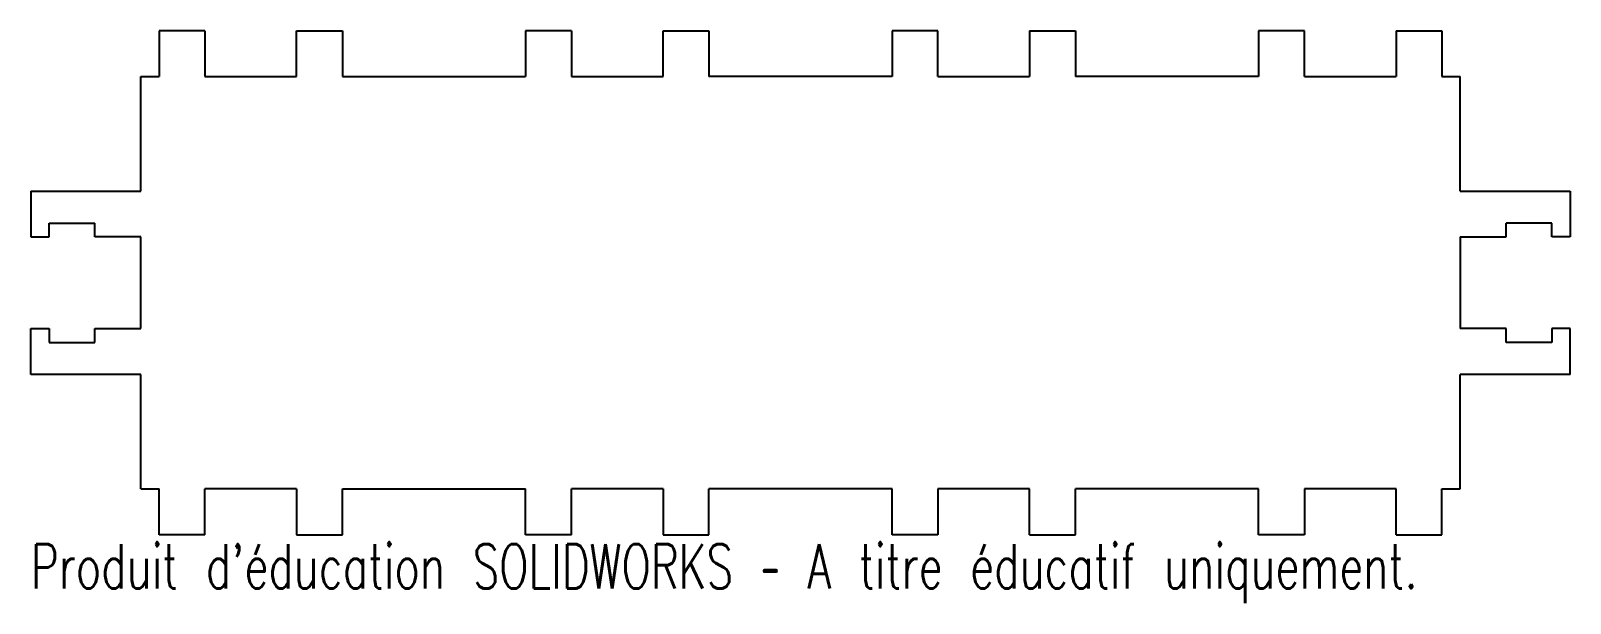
# Model space of a CAD drawing. Header units: millimetres. Extents: x -84 to 84, y -12 to 50.
import ezdxf

# ---------------------------------------------------------------- set-up
doc = ezdxf.new("R2010")
doc.units = ezdxf.units.MM
doc.styles.add('SLDTEXTSTYLE0', font='TXT', dxfattribs={"width": 0.7, "bigfont": 'bigfont'})

msp = doc.modelspace()

# ---------------------------------------------------------------- linework, layer by layer
at = {"color": 7, "linetype": 'Continuous', "lineweight": 25}
for p, q in [((-65, 50), (-70, 50)), ((-70, 50), (-70, 45)), ((-65, 50), (-65, 45)), ((-55, 50), (-50, 50)), ((-55, 45), (-55, 50)), ((-50, 50), (-50, 45)), ((-25, 50), (-30, 50)), ((-30, 50), (-30, 45)), ((-25, 50), (-25, 45)), ((-15, 50), (-10, 50)), ((-15, 45), (-15, 50)), ((-10, 50), (-10, 45)), ((15, 50), (10, 50)), ((10, 50), (10, 45)), ((15, 45), (15, 50)), ((25, 50), (30, 50)), ((25, 50), (25, 45)), ((30, 50), (30, 45)), ((55, 50), (50, 50)), ((50, 50), (50, 45)), ((55, 45), (55, 50)), ((65, 50), (70, 50)), ((65, 50), (65, 45)), ((70, 50), (70, 45)), ((-72, 45), (-70, 45)), ((-72, 32.5), (-72, 45)), ((-65, 45), (-55, 45)), ((-50, 45), (-30, 45)), ((-25, 45), (-15, 45)), ((10, 45), (-10, 45)), ((15, 45), (25, 45)), ((50, 45), (30, 45)), ((55, 45), (65, 45)), ((70, 45), (72, 45)), ((72, 32.5), (72, 45)), ((-84, 32.5), (-72, 32.5)), ((-84, 32.5), (-84, 27.5)), ((72, 32.5), (84, 32.5)), ((84, 32.5), (84, 27.5)), ((-82, 27.5), (-82, 29)), ((-82, 29), (-77, 29)), ((-77, 27.5), (-77, 29)), ((77, 27.5), (77, 29)), ((82, 29), (77, 29)), ((82, 27.5), (82, 29)), ((-84, 27.5), (-82, 27.5)), ((-72, 27.5), (-77, 27.5)), ((-72, 17.5), (-72, 27.5)), ((72, 27.5), (72, 17.5)), ((72, 27.5), (77, 27.5)), ((84, 27.5), (82, 27.5)), ((-84, 17.5), (-82, 17.5)), ((-84, 12.5), (-84, 17.5)), ((-82, 17.5), (-82, 16)), ((-77, 17.5), (-72, 17.5)), ((-77, 16), (-77, 17.5)), ((77, 17.5), (72, 17.5)), ((77, 16), (77, 17.5)), ((84, 17.5), (82, 17.5)), ((82, 17.5), (82, 16)), ((84, 12.5), (84, 17.5)), ((-82, 16), (-77, 16)), ((82, 16), (77, 16)), ((-72, 12.5), (-84, 12.5)), ((-72, 0), (-72, 12.5)), ((72, 0), (72, 12.5)), ((84, 12.5), (72, 12.5)), ((-72, 0), (-70, 0)), ((-70, -5), (-70, 0)), ((-65, -5), (-65, 0)), ((-55, 0), (-65, 0)), ((-55, 0), (-55, -5)), ((-50, -5), (-50, 0)), ((-50, 0), (-30, 0)), ((-30, -5), (-30, 0)), ((-25, -5), (-25, 0)), ((-15, 0), (-25, 0)), ((-15, 0), (-15, -5)), ((-10, -5), (-10, 0)), ((10, 0), (-10, 0)), ((10, -5), (10, 0)), ((15, 0), (15, -5)), ((25, 0), (15, 0)), ((25, -5), (25, 0)), ((30, -5), (30, 0)), ((50, 0), (30, 0)), ((50, -5), (50, 0)), ((55, 0), (55, -5)), ((65, 0), (55, 0)), ((65, -5), (65, 0)), ((70, -5), (70, 0)), ((70, 0), (72, 0)), ((-65, -5), (-70, -5)), ((-55, -5), (-50, -5)), ((-25, -5), (-30, -5)), ((-15, -5), (-10, -5)), ((15, -5), (10, -5)), ((25, -5), (30, -5)), ((55, -5), (50, -5)), ((65, -5), (70, -5))]:
    msp.add_line(p, q, dxfattribs=at)

# ---------------------------------------------------------------- texts
at = {"color": 7, "linetype": 'Continuous', "insert": (-84, -6.02), "char_height": 4.8336, "attachment_point": 1, "style": 'SLDTEXTSTYLE0'}
msp.add_mtext("Produit d'éducation SOLIDWORKS – A titre éducatif uniquement.", dxfattribs=at)

doc.saveas('drawing.dxf')
